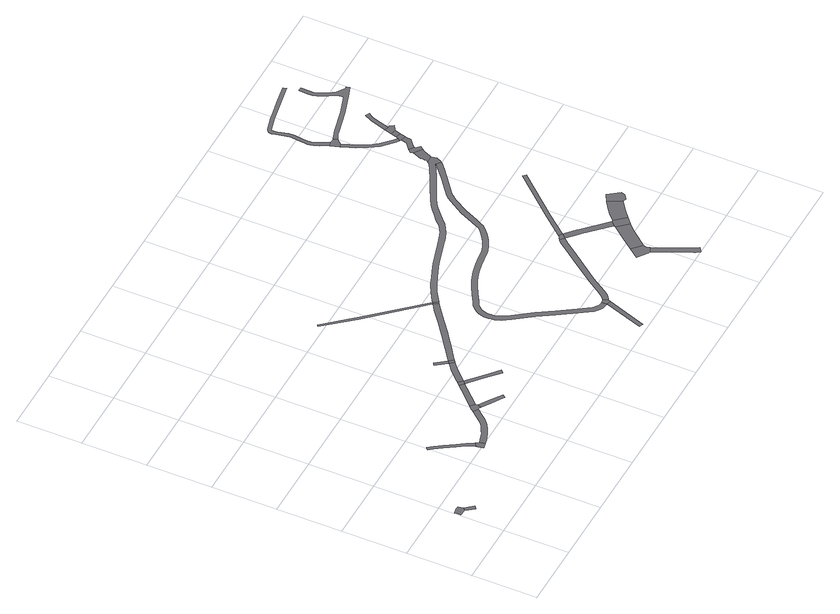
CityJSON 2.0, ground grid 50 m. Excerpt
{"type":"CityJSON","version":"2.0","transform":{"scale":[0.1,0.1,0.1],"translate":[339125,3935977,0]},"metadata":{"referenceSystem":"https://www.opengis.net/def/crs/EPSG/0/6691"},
"CityObjects":{
"road1":{"type":"Road","geometry":[{"type":"MultiSurface","lod":"1","boundaries":[[[0,1,2,3,4,5,6,7,8,9]]]}]},
"road2":{"type":"Road","geometry":[{"type":"MultiSurface","lod":"1","boundaries":[[[8,10,11,12,13,9]]]}]},
"road3":{"type":"Road","attributes":{"RoadStructureAttribute.sectionType":"1"},"geometry":[{"type":"MultiSurface","lod":"1","boundaries":[[[14,15,16,17,18,19,20,21,22,23,24,25,26,27,28]]]}]},
"road4":{"type":"Road","geometry":[{"type":"MultiSurface","lod":"1","boundaries":[[[29,30,31,28,27,32,33,34]]]}]},
"road5":{"type":"Road","attributes":{"RoadStructureAttribute.sectionType":"1"},"geometry":[{"type":"MultiSurface","lod":"1","boundaries":[[[35,36,37,38,39,40,41,42,43,44,45,46,47,48,49,50,30,29]]]}]},
"road6":{"type":"Road","geometry":[{"type":"MultiSurface","lod":"1","boundaries":[[[51,43,42,52,53,54,55,56]]]}]},
"road7":{"type":"Road","attributes":{"RoadStructureAttribute.sectionType":"1"},"geometry":[{"type":"MultiSurface","lod":"1","boundaries":[[[57,58,59,60,61,62,63,54,53]]]}]},
"road8":{"type":"Road","attributes":{"RoadStructureAttribute.sectionType":"1"},"geometry":[{"type":"MultiSurface","lod":"1","boundaries":[[[64,56,55,65,66,67]]]}]},
"road9":{"type":"Road","geometry":[{"type":"MultiSurface","lod":"1","boundaries":[[[66,68,69,67]]]}]},
"road10":{"type":"Road","attributes":{"RoadStructureAttribute.sectionType":"1"},"geometry":[{"type":"MultiSurface","lod":"1","boundaries":[[[66,70,71,72,73,68]]]}]},
"road11":{"type":"Road","attributes":{"RoadStructureAttribute.sectionType":"1"},"geometry":[{"type":"MultiSurface","lod":"1","boundaries":[[[74,75,76,77,78,79,80,69,68]]]}]},
"road12":{"type":"Road","geometry":[{"type":"MultiSurface","lod":"1","boundaries":[[[81,82,83,77]]]}]},
"road13":{"type":"Road","geometry":[{"type":"MultiSurface","lod":"1","boundaries":[[[77,76,84,81]]]}]},
"road14":{"type":"Road","attributes":{"RoadStructureAttribute.sectionType":"1"},"geometry":[{"type":"MultiSurface","lod":"1","boundaries":[[[85,86,87,88,89,90,81,84,91,92,93,94,95,96,97]]]}]},
"road15":{"type":"Road","attributes":{"RoadStructureAttribute.sectionType":"1"},"geometry":[{"type":"MultiSurface","lod":"1","boundaries":[[[98,99,100,101,102,103,85]]]}]},
"road16":{"type":"Road","geometry":[{"type":"MultiSurface","lod":"1","boundaries":[[[104,98,85,97]]]}]},
"road17":{"type":"Road","geometry":[{"type":"MultiSurface","lod":"1","boundaries":[[[105,106,107,108,109,110]]]}]},
"road18":{"type":"Road","attributes":{"RoadStructureAttribute.sectionType":"1"},"geometry":[{"type":"MultiSurface","lod":"1","boundaries":[[[111,112,113,114,115,116,117,118,119,106,105,120,121,122,123,124,125,126,127,128]]]}]},
"road19":{"type":"Road","attributes":{"RoadStructureAttribute.sectionType":"1"},"geometry":[{"type":"MultiSurface","lod":"1","boundaries":[[[129,130,131,132,133,134,135,136,137,138,139,140,141,142,143,144,145,146,147,148,149,150,151,152,153,154,155,156,157,158,159,160,161,162,163,164,165,166,167,168,169,170,109,171,172,110,109,108,173,174,175,176,177,178,179,180,181,182,183,184,185,186,187,188,189,190,191,192,193,194,195,196,197,198,199,200,201,202,203,204,205,206,207,208,209,210,211,212,213,214,215]]]}]},
"road20":{"type":"Road","attributes":{"RoadStructureAttribute.sectionType":"1"},"geometry":[{"type":"MultiSurface","lod":"1","boundaries":[[[216,217,218,219,220,221,222,223,224,225,226,227,228,229,230,231,232,233,234,235,236,237,238,239,240,241,242,243,98,104,244,245,246,247,248,249,250,251,252,253,254,255,256,257,258,259,260,261,262,263,264,129,215]]]}]},
"road21":{"type":"Road","geometry":[{"type":"MultiSurface","lod":"1","boundaries":[[[265,266,267,268,269,270,271]]]}]},
"road22":{"type":"Road","geometry":[{"type":"MultiSurface","lod":"1","boundaries":[[[272,273,274,275,111,128]]]}]},
"road23":{"type":"Road","attributes":{"RoadStructureAttribute.sectionType":"1"},"geometry":[{"type":"MultiSurface","lod":"1","boundaries":[[[267,276,277,278,279,280,281,282,268]]]}]},
"road24":{"type":"Road","attributes":{"function":"3","RoadStructureAttribute.sectionType":"1"},"geometry":[{"type":"MultiSurface","lod":"1","boundaries":[[[270,283,284,285,286,287,271]]]}]},
"road25":{"type":"Road","attributes":{"RoadStructureAttribute.sectionType":"1"},"geometry":[{"type":"MultiSurface","lod":"1","boundaries":[[[288,289,290,291,292,293,294,295,272,128]]]}]},
"road26":{"type":"Road","geometry":[{"type":"MultiSurface","lod":"1","boundaries":[[[296,297,292,291,286,285]]]}]},
"road27":{"type":"Road","attributes":{"RoadStructureAttribute.sectionType":"1"},"geometry":[{"type":"MultiSurface","lod":"1","boundaries":[[[272,298,299,300,301,273]]]}]},
"road28":{"type":"Road","attributes":{"function":"3","RoadStructureAttribute.sectionType":"1"},"geometry":[{"type":"MultiSurface","lod":"1","boundaries":[[[302,303,304,297,296,305,306,307,308]]]}]},
"road29":{"type":"Road","geometry":[{"type":"MultiSurface","lod":"1","boundaries":[[[309,308,307,310,311,312]]]}]},
"road30":{"type":"Road","geometry":[{"type":"MultiSurface","lod":"1","boundaries":[[[313,314,315,316,317,318,319,320,222,221,321,322,323,324,325]]]}]},
"road31":{"type":"Road","geometry":[{"type":"MultiSurface","lod":"1","boundaries":[[[326,327,328,329,330,331,332,333]]]}]},
"road32":{"type":"Road","geometry":[{"type":"MultiSurface","lod":"1","boundaries":[[[334,335,336,337,338,313,325,339,340]]]}]},
"road33":{"type":"Road","attributes":{"RoadStructureAttribute.sectionType":"1"},"geometry":[{"type":"MultiSurface","lod":"1","boundaries":[[[330,341,342,343,344,345,346,347,348,349,350,351,352,353,331]]]}]},
"road34":{"type":"Road","attributes":{"RoadStructureAttribute.sectionType":"1"},"geometry":[{"type":"MultiSurface","lod":"1","boundaries":[[[354,355,356,357,336,335,358,359,360,361,362]]]}]},
"road35":{"type":"Road","geometry":[{"type":"MultiSurface","lod":"1","boundaries":[[[346,362,361,363,364,365,347]]]}]},
"road36":{"type":"Road","geometry":[{"type":"MultiSurface","lod":"1","boundaries":[[[366,367,368,365,364]]]}]},
"road37":{"type":"Road","attributes":{"RoadStructureAttribute.sectionType":"1"},"geometry":[{"type":"MultiSurface","lod":"1","boundaries":[[[328,369,370,371,372,373,374,375,376,377,378,379,380,381,382,383,384,385,386,387,388,389,390,391,392,393,394,395,396,397,398,399,400,401,402,403,404,405,406,407,329]]]}]},
"road38":{"type":"Road","attributes":{"RoadStructureAttribute.sectionType":"1"},"geometry":[{"type":"MultiSurface","lod":"1","boundaries":[[[408,367,366,409,410,411,412,413]]]}]},
"road39":{"type":"Road","attributes":{"RoadStructureAttribute.sectionType":"1"},"geometry":[{"type":"MultiSurface","lod":"1","boundaries":[[[412,414,415,416,417,418,419,420,413]]]}]},
"road40":{"type":"Road","geometry":[{"type":"MultiSurface","lod":"1","boundaries":[[[333,421,422,423,424,425,426,427,428,429,430,431,432,433,434,435,436,437,438,439,440,441,442,443,444,445,446,447,448,449,450,451,452,453,326]]]}]}
},
"vertices":[
[82,353,0],[75,388,0],[49,391,0],[10,386,0],[12,367,0],[11,342,0],[10,336,0],[50,331,0],[61,332,0],[84,351,0],
[80,309,0],[113,268,0],[136,287,0],[109,321,0],
[683,588,0],[667,618,0],[630,676,0],[580,754,0],[541,808,0],[514,845,0],[493,830,0],[520,793,0],[558,739,0],[608,662,0],[644,604,0],[659,576,0],[667,558,0],[671,542,0],[700,563,0],
[728,497,0],[717,539,0],[706,554,0],[671,540,0],[671,527,0],[682,485,0],
[757,505,0],[817,525,0],[861,548,0],[897,569,0],[941,606,0],[983,656,0],[991,666,0],[1009,689,0],[974,714,0],[949,684,0],[910,636,0],[905,632,0],[872,604,0],[841,586,0],[800,565,0],[745,547,0],
[1001,747,0],[1024,692,0],[1036,684,0],[1049,712,0],[1047,732,0],[1016,763,0],
[1104,639,0],[1171,595,0],[1199,577,0],[1216,603,0],[1188,621,0],[1120,665,0],[1071,697,0],
[1134,883,0],[1165,853,0],[1199,888,0],[1168,918,0],
[1220,909,0],[1189,939,0],
[1309,790,0],[1413,697,0],[1433,719,0],[1340,802,0],
[1236,925,0],[1304,994,0],[1360,1040,0],[1332,1073,0],[1324,1067,0],[1275,1026,0],[1205,955,0],
[1352,1090,0],[1289,1174,0],[1268,1159,0],
[1380,1057,0],
[1816,1434,0],[1768,1402,0],[1673,1325,0],[1572,1249,0],[1460,1166,0],[1360,1096,0],[1386,1062,0],[1485,1131,0],[1575,1197,0],[1598,1214,0],[1699,1291,0],[1794,1367,0],[1840,1398,0],
[1831,1445,0],[1468,1844,0],[1428,1889,0],[1280,2060,0],[1266,2048,0],[1454,1832,0],
[1855,1409,0],
[2386,365,0],[2371,403,0],[2357,397,0],[2345,397,0],[2347,355,0],[2379,344,0],
[2781,933,0],[2777,930,0],[2758,913,0],[2681,811,0],[2620,732,0],[2498,570,0],[2421,452,0],[2396,421,0],[2376,405,0],[2397,369,0],[2426,392,0],[2454,428,0],[2532,546,0],[2714,786,0],[2770,861,0],[2788,885,0],[2799,896,0],[2806,903,0],
[3083,2031,0],[3033,1988,0],[2968,1934,0],[2876,1862,0],[2836,1830,0],[2815,1807,0],[2789,1774,0],[2718,1661,0],[2668,1553,0],[2648,1512,0],[2635,1486,0],[2615,1465,0],[2575,1433,0],[2534,1406,0],[2479,1378,0],[2433,1364,0],[2396,1360,0],[2362,1354,0],[2301,1343,0],[2228,1328,0],[2147,1300,0],[2089,1270,0],[2031,1238,0],[1955,1195,0],[1925,1178,0],[1903,1159,0],[1883,1132,0],[1868,1104,0],[1855,1061,0],[1856,1028,0],[1859,1005,0],[1861,983,0],[1879,939,0],[1919,878,0],[2019,741,0],[2093,622,0],[2178,492,0],[2241,404,0],[2243,402,0],[2275,372,0],[2301,359,0],[2330,355,0],[2242,53,0],[2270,41,0],[2332,396,0],[2314,399,0],[2298,407,0],[2274,429,0],[2273,431,0],[2212,516,0],[2127,644,0],[2053,764,0],[1953,901,0],[1916,959,0],[1901,993,0],[1899,1021,0],[1898,1030,0],[1897,1056,0],[1907,1088,0],[1918,1110,0],[1934,1131,0],[1949,1144,0],[1975,1159,0],[2051,1202,0],[2109,1234,0],[2163,1262,0],[2239,1288,0],[2309,1302,0],[2369,1313,0],[2402,1319,0],[2442,1323,0],[2495,1340,0],[2555,1370,0],[2599,1400,0],[2643,1435,0],[2669,1462,0],[2685,1494,0],[2706,1535,0],[2755,1641,0],[2822,1750,0],[2847,1780,0],[2864,1801,0],[2901,1830,0],[2994,1902,0],[3060,1956,0],[3110,2000,0],[3114,2005,0],
[3118,2010,0],[3131,2027,0],[3135,2040,0],[3137,2052,0],[3135,2072,0],[3132,2093,0],[3070,2085,0],[3057,2073,0],[3024,2051,0],[2925,2000,0],[2846,1960,0],[2756,1915,0],[2700,1884,0],[2668,1860,0],[2625,1824,0],[2577,1782,0],[2540,1744,0],[2510,1724,0],[2480,1706,0],[2430,1687,0],[2362,1668,0],[2260,1638,0],[2202,1621,0],[2149,1603,0],[2052,1562,0],[1988,1537,0],[1916,1499,0],[1852,1458,0],[1875,1422,0],[1937,1461,0],[2006,1497,0],[2068,1522,0],[2164,1563,0],[2215,1580,0],[2272,1597,0],[2374,1627,0],[2444,1646,0],[2499,1667,0],[2533,1688,0],[2567,1711,0],[2607,1750,0],[2653,1791,0],[2695,1826,0],[2724,1847,0],[2776,1877,0],[2865,1921,0],[2945,1961,0],[3046,2014,0],[3080,2037,0],
[2853,378,0],[2929,318,0],[2944,317,0],[2982,335,0],[2973,354,0],[2980,384,0],[2910,450,0],
[2837,939,0],[2814,958,0],[2803,945,0],[2791,942,0],
[2987,226,0],[3075,42,0],[3082,27,0],[3099,1,0],[3135,25,0],[3120,48,0],[3026,244,0],
[3060,483,0],[3096,521,0],[3136,561,0],[3064,641,0],[2988,550,0],
[2813,898,0],[2884,835,0],[2902,819,0],[3065,655,0],[3101,687,0],[2933,854,0],[2916,869,0],[2848,929,0],
[3185,603,0],[3114,686,0],
[2970,1096,0],[3259,1422,0],[3237,1442,0],[2948,1115,0],
[3205,769,0],[3166,736,0],[3126,698,0],[3242,650,0],[3288,686,0],[3318,707,0],[3264,809,0],
[3327,843,0],[3341,698,0],[3377,721,0],[3389,756,0],
[3113,2221,0],[3091,2169,0],[3086,2151,0],[3085,2134,0],[3085,2125,0],[3085,2119,0],[3087,2103,0],[3077,2092,0],[3133,2098,0],[3135,2102,0],[3137,2107,0],[3161,2159,0],[3173,2175,0],
[2994,2780,0],[2984,2777,0],[2954,2778,0],[2923,2768,0],[2944,2703,0],[2971,2712,0],[2990,2736,0],[3005,2747,0],
[3162,2230,0],[3163,2237,0],[3129,2264,0],[3125,2258,0],[3110,2239,0],[3186,2193,0],[3193,2200,0],
[2950,2684,0],[2984,2600,0],[3025,2517,0],[3073,2452,0],[3151,2378,0],[3178,2357,0],[3196,2381,0],[3170,2400,0],[3095,2472,0],[3050,2532,0],[3010,2611,0],[2994,2653,0],[2977,2694,0],
[3190,2345,0],[3182,2307,0],[3145,2279,0],[3133,2269,0],[3170,2247,0],[3190,2265,0],[3224,2292,0],[3234,2339,0],[3191,2348,0],
[3238,2359,0],[3244,2382,0],[3204,2393,0],
[3258,2429,0],[3215,2440,0],[3208,2410,0],
[2944,2798,0],[2938,2812,0],[2921,2844,0],[2906,2883,0],[2899,2902,0],[2898,2915,0],[2898,2930,0],[2901,2969,0],[2909,3031,0],[2910,3055,0],[2906,3081,0],[2886,3159,0],[2882,3184,0],[2884,3194,0],[2891,3201,0],[2994,3230,0],[3302,3287,0],[3305,3288,0],[3300,3316,0],[3292,3315,0],[3144,3287,0],[3050,3270,0],[2988,3258,0],[2877,3228,0],[2857,3209,0],[2853,3184,0],[2858,3153,0],[2878,3076,0],[2881,3054,0],[2880,3034,0],[2872,2972,0],[2868,2931,0],[2868,2913,0],[2870,2895,0],[2878,2873,0],[2893,2831,0],[2910,2800,0],[2916,2788,0],[2919,2779,0],
[3224,2474,0],[3268,2439,0],[3299,2458,0],[3280,2488,0],[3264,2486,0],[3232,2497,0],
[3295,2593,0],[3308,2625,0],[3313,2635,0],[3333,2667,0],[3305,2682,0],[3275,2626,0],[3264,2594,0],
[3021,2756,0],[3049,2768,0],[3075,2775,0],[3263,2821,0],[3444,2879,0],[3507,2899,0],[3498,2928,0],[3482,2923,0],[3440,2954,0],[3426,2965,0],[3408,2986,0],[3406,2988,0],[3392,3008,0],[3373,3043,0],[3359,3077,0],[3352,3105,0],[3350,3137,0],[3351,3147,0],[3354,3204,0],[3331,3205,0],[3324,3205,0],[3320,3137,0],[3322,3100,0],[3330,3067,0],[3346,3030,0],[3365,2994,0],[3389,2956,0],[3395,2942,0],[3398,2929,0],[3399,2911,0],[3396,2895,0],[3255,2850,0],[3068,2804,0]
]}
